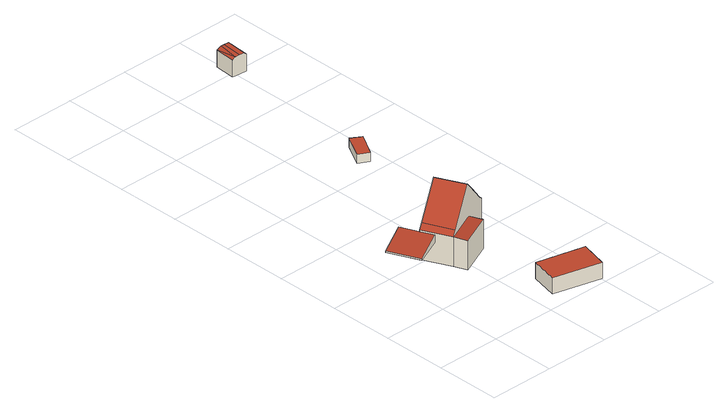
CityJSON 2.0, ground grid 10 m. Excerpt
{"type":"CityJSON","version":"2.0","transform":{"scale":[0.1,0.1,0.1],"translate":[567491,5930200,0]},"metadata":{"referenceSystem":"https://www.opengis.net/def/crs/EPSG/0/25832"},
"CityObjects":{
"building1":{"type":"Building","attributes":{"Grundfläche 2D":"61.039712","Grundhöhe NN":"0.995"},"children":["building1-1"],"geometry":[{"type":"Solid","lod":"3","boundaries":[[[[0,1,2,3]],[[4,5,6,7]],[[8,9,10,11]],[[11,12,13,14,8]],[[13,12,15,16]],[[16,15,17,5]],[[15,12,17]],[[10,9,18,19]],[[11,10,19,20,17,12]],[[5,17,20,21]],[[22,2,1,23,18,9,8,14,13,16,5,4,24]],[[3,2,22,25]],[[0,3,25,26]],[[1,0,26,23]],[[6,5,21,27]],[[7,6,27,28]],[[28,24,4,7]],[[20,19,18,23,26,25,22,24,28,27,21]]]],"semantics":{"surfaces":[{"type":"RoofSurface"},{"type":"WallSurface"},{"type":"GroundSurface"}],"values":[[0,0,0,0,0,0,0,1,1,1,1,1,1,1,1,1,1,2]]}}]},
"building1-1":{"type":"BuildingInstallation","parents":["building1"],"geometry":[{"type":"MultiSurface","lod":"3","boundaries":[[[29,30,31,32]],[[30,29,33,34]],[[31,30,34,35]],[[32,31,35,36]],[[29,32,36,33]],[[34,33,36,35]]],"semantics":{"surfaces":[{"type":"RoofSurface"},{"type":"WallSurface"},{"type":"OuterCeilingSurface"}],"values":[0,1,1,1,1,2]}}]},
"building2":{"type":"Building","attributes":{"Grundfläche 2D":"33.264414","Grundhöhe NN":"1.147"},"geometry":[{"type":"Solid","lod":"3","boundaries":[[[[37,38,39,40]],[[41,42,40,39]],[[42,43,37,40]],[[43,44,38,37]],[[44,41,39,38]],[[44,43,42,41]]]],"semantics":{"surfaces":[{"type":"RoofSurface"},{"type":"WallSurface"},{"type":"GroundSurface"}],"values":[[0,1,1,1,1,2]]}}]},
"building3":{"type":"Building","attributes":{"Grundfläche 2D":"7.575683","Grundhöhe NN":"0.893"},"geometry":[{"type":"Solid","lod":"3","boundaries":[[[[45,46,47,48]],[[49,50,48,47]],[[50,51,45,48]],[[51,52,46,45]],[[52,49,47,46]],[[52,51,50,49]]]],"semantics":{"surfaces":[{"type":"RoofSurface"},{"type":"WallSurface"},{"type":"GroundSurface"}],"values":[[0,1,1,1,1,2]]}}]},
"building4":{"type":"Building","attributes":{"Grundfläche 2D":"7.680502","Grundhöhe NN":"2.242"},"geometry":[{"type":"Solid","lod":"3","boundaries":[[[[53,54,55]],[[56,54,53]],[[57,56,53,58]],[[59,57,58,60]],[[61,60,62]],[[59,60,61]],[[55,54,63,64]],[[65,62,60,58,53,55,64,66]],[[61,62,65,67]],[[54,56,57,59,61,67,63]],[[65,66,64,63,67]]]],"semantics":{"surfaces":[{"type":"RoofSurface"},{"type":"WallSurface"},{"type":"GroundSurface"}],"values":[[0,0,0,0,0,0,1,1,1,1,2]]}}]}
},
"vertices":[
[160,190,36],[157,197,36],[141,190,36],[144,183,36],[131,186,56],[81,163,56],[89,144,55],[140,167,55],[165,201,63],[173,205,56],[154,248,56],[145,244,63],[107,227,108],[127,184,108],[141,190,92],[68,210,63],[88,166,63],[61,206,56],[173,205,10],[154,248,10],[61,206,10],[81,163,10],[141,190,10],[157,197,10],[131,186,10],[144,183,10],[160,190,10],[89,144,10],[140,167,10],
[49,233,54],[7,214,44],[28,167,44],[70,186,54],[49,233,42],[7,214,42],[28,167,42],[70,186,42],
[211,49,36],[137,67,36],[127,24,36],[200,6,36],[127,24,11],[200,6,11],[211,49,11],[137,67,11],
[181,422,23],[201,456,23],[185,466,23],[165,431,23],[185,466,9],[165,431,9],[181,422,9],[201,456,9],
[184,678,52],[182,711,48],[179,679,48],[188,710,52],[194,710,52],[191,678,52],[201,709,52],[198,677,52],[206,709,48],[203,677,48],[182,711,22],[179,679,22],[203,677,22],[184,678,22],[206,709,22]
]}
